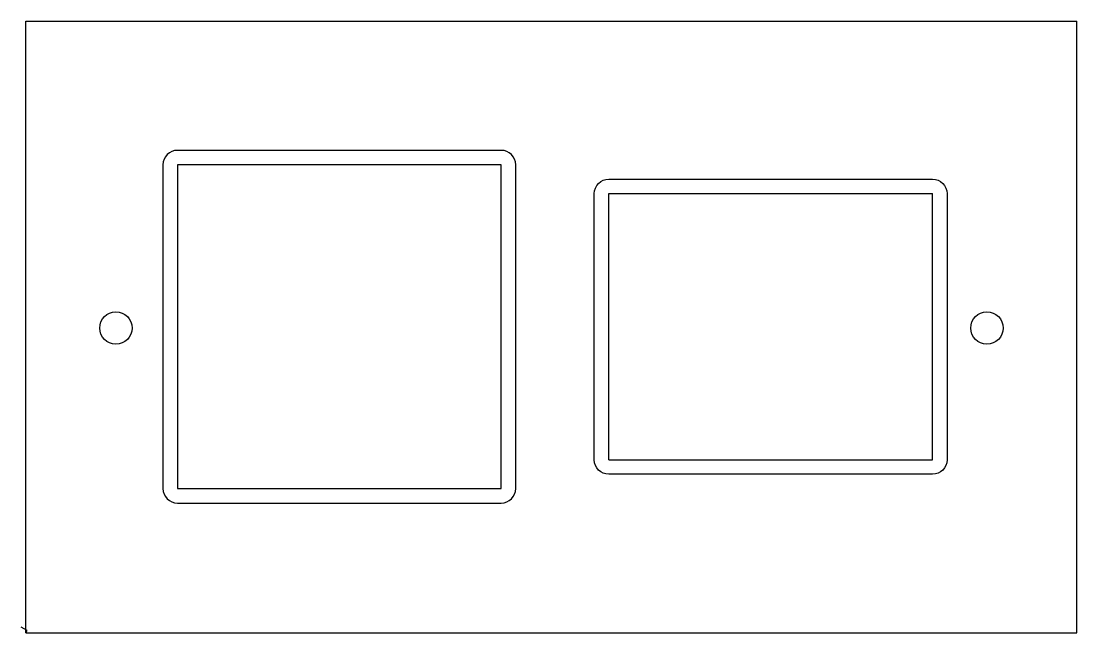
# Model space of a CAD drawing. Header units: millimetres. Extents: x 15 to 162, y 12 to 97.
import ezdxf

# ---------------------------------------------------------------- set-up
doc = ezdxf.new("R2010")
doc.units = ezdxf.units.MM
doc.layers.get('0').update_dxf_attribs({"lineweight": 25, "true_color": 0xffffff})

msp = doc.modelspace()

# ---------------------------------------------------------------- linework, layer by layer
for p, q in [((16, 12), (16, 97)), ((16, 97), (162, 97)), ((162, 12), (162, 97)), ((82.04, 77.04), (37.04, 77.04)), ((37.04, 77.04), (37.04, 32.04)), ((82.04, 32.04), (82.04, 77.04)), ((96.96, 73.04), (141.96, 73.04)), ((96.96, 36.04), (96.96, 73.04)), ((141.96, 36.04), (141.96, 73.04)), ((96.96, 36.04), (141.96, 36.04)), ((37.04, 32.04), (82.04, 32.04)), ((16.19, 12.35), (15.33, 12.78)), ((16, 12), (16.19, 12.35)), ((16, 12), (162, 12)), ((16, 12), (16, 12))]:
    msp.add_line(p, q)
at = {"flags": 128}
for points in [[(35.04, 77.04), (35.04, 32.04, 0.414214), (37.04, 30.04), (82.04, 30.04, 0.414214), (84.04, 32.04), (84.04, 77.04, 0.414214), (82.04, 79.04), (37.04, 79.04, 0.414214)], [(141.96, 75.04, -0.414214), (143.96, 73.04), (143.96, 36.04, -0.414214), (141.96, 34.04), (96.96, 34.04, -0.414214), (94.96, 36.04), (94.96, 73.04, -0.414214), (96.96, 75.04)]]:
    msp.add_lwpolyline(points, format="xyb", close=True, dxfattribs=at)
for centre in [(28.5, 54.36), (149.5, 54.36)]:
    msp.add_circle(centre, 2.25)

doc.saveas('drawing.dxf')
